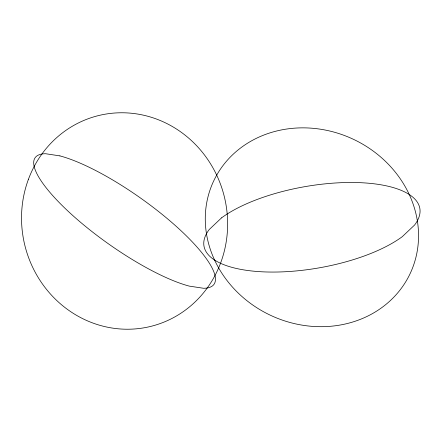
<?xml version="1.0" encoding="UTF-8"?>
<svg xmlns="http://www.w3.org/2000/svg" width="442" height="442" viewBox="0 0 442 442"><rect width="100%" height="100%" fill="white"/><g stroke="black" fill="none" stroke-linecap="round" stroke-linejoin="round"><path stroke-width="0.66" d="M221.553 217.862L209.232 229.52A109.594 41.216 -9.9 0 0 264.725 271.918A109.594 41.216 -9.9 0 0 402.264 236.685L414.579 225.033A109.594 41.216 -9.9 0 0 359.086 182.629A109.594 41.216 -9.9 0 0 221.553 217.862M59.891 155.888L45.559 153.722A109.594 27.951 35.3 0 0 69.687 212.701A109.594 27.951 35.3 0 0 189.27 286.112L203.596 288.278A109.594 27.951 35.3 0 0 179.469 229.299A109.594 27.951 35.3 0 0 59.891 155.888M214.784 260.487A108.599 97.268 25.2 0 0 398.59 291.825A108.599 97.268 25.2 0 0 322.345 129.512A108.599 97.268 25.2 0 0 214.784 260.487M28.404 179.369A108.599 102.666 75.4 0 0 140.617 328.334A108.599 102.666 75.4 0 0 204.723 155.291A108.599 102.666 75.4 0 0 28.404 179.369"/></g></svg>
